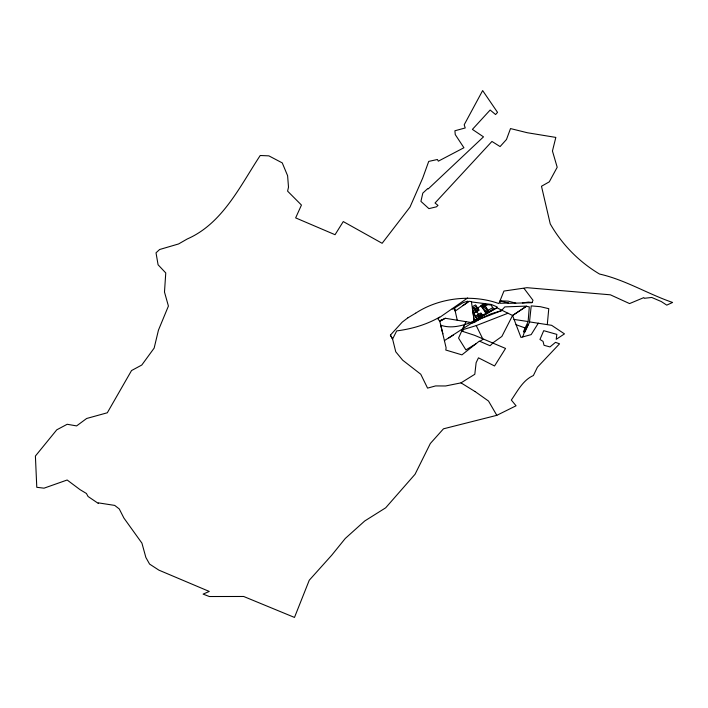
<?xml version="1.0" encoding="UTF-8"?>
<svg xmlns="http://www.w3.org/2000/svg" width="708" height="708" viewBox="0 0 708 708"><rect width="100%" height="100%" fill="white"/><g stroke="black" fill="none" stroke-linecap="round" stroke-linejoin="round"><path stroke-width="1.06" d="M547.284 324.627L548.771 308.679L540.39 306.697L531.221 305.891L529.513 321.892L551.638 325.317L564.48 333.884L556.205 339.327L556.842 334.38L543.717 330.671L539.965 339.451L543.036 341.371L544.036 345.3L549.974 346.92L555.497 342.345L559.541 343.814L537.425 367.195L533.389 375.523C522.902 380.178 517.575 391.073 511.335 400.055L516.061 405.79L496.821 415.331L443.474 428.818L430.34 443.491L415.056 474.263L385.674 507.813L364.717 520.991L345.265 538.469L331.76 555.16L309.254 580.241L294.484 617.429L243.676 596.481L209.373 596.525L203.09 594.109L209.276 591.445L158.875 570.135L149.583 564.081L145.866 557.453L141.927 543.142L123.891 518.026L119.263 508.937L114.705 505.406L98.306 502.857L98.368 503.468L88.066 496.494L86.411 493.476L80.031 489.644L67.154 480.006L44.02 488.175L36.789 487.299L35.4 456.049L56.773 429.818L67.189 424.278L76.614 425.906L86.65 418.481L107.315 412.773L131.529 370.558L141.795 365.027L154.149 348.097L158.45 330.149L168.416 306.06L164.486 292.059L165.761 272.943L158.079 264.783L156.017 252.809L159.627 249.508L178.575 243.959L187.293 238.959C222.639 223.498 240.101 185.983 260.217 155.503L268.863 155.857L282.253 162.893L287.607 175.726L288.501 187.16L287.598 191.142L301.449 205.063L295.643 217.887L335.052 234.711L343.265 221.577L382.134 243.295L409.994 207.072L422.711 178.071L428.712 161.415L437.411 159.495L438.323 161.176L463.926 147.742L455.253 134.582L454.908 130.768L465.218 127.962L464.191 124.785L482.652 90.571L497.538 112.377L495.582 114.546L490.148 110.023L472.404 129.396L483.502 136.856L428.243 188.903L427.765 188.54L422.809 193.116L420.924 201.373L428.906 208.63L436.429 206.833L437.986 205.4L435.031 202.992L491.945 141.441L500.087 146.574L506.477 139.485L510.512 128.573L527.283 132.732L555.833 137.414L552.444 151.016L557.196 167.256L549.293 181.841L541.487 186.257L550.24 223.87C561.984 244.481 579.135 261.978 599.579 274.058C625.208 279.802 647.829 293.988 672.6 302.458L666.759 305.13L661.299 301.555L651.741 297.457L644.218 298.307L643.855 297.599L629.562 303.582L610.367 294.811L526.964 287.687L503.937 291.059L498.91 303.599C472.351 293.962 439.314 297.599 415.676 313.184M529.664 321.866L524.796 332.282L523.433 331.698L528.124 321.627L529.301 306.865L526.389 306.325L512.574 315.494L501.866 336.442L493.308 342.575L490.078 345.752L479.343 341.106L461.935 354.858L445.783 350.026L446.111 347.832L440.757 325.211C453.801 329.786 467.758 323.848 479.962 318.972L474.449 322.441L471.342 323.202M445.314 318.273L439.81 321.37L439.695 320.901L445.314 318.273L471.139 322.521L496.892 307.785L512.574 315.494L520.973 337.451L522.743 336.919L525.858 327.99L527.982 324.645L524.362 332.105M500.007 300.891L509.468 303.307L531.938 302.714L533.018 300.316L524.088 288.483M464.66 324.547L458.554 338.088L465.908 349.911L475.882 343.84M444.42 340.619L462.793 328.724L465.979 321.644M538.328 323.158L531.159 334.619L522.743 336.919M501.848 310.148L504.813 306.891L526.708 306.104L512.574 315.494M467.661 297.953L437.774 318.724L439.544 320.99L442.624 319.529M407.95 317.768L402.206 322.149L390.382 335.141L392.586 339.035L395.754 351.788L402.675 360.186L420.756 374.24L427.57 388.117L435.606 385.922L445.58 385.975L461.005 382.869L474.811 374.275L476.121 362.7L478.475 357.832L494.547 365.974L505.547 348.442L474.599 335.318L461.775 331.096L462.979 331.371M452.164 309.015L454.695 308.803L455.217 311.086L454.536 308.077L463.129 302.635L467.749 301.157L468.006 302.068L455.217 311.086L457.253 320.22M462.988 305.555L469.085 301.316L471.395 301.599L474.21 320.742L496.627 307.936L497.14 306.936L491.264 304.44L471.44 301.927M462.793 328.742L475.705 320.671L502.291 310.37L490.617 313.963L477.192 320.078M448.837 337.973L453.332 335.105M479.847 341.318L482.989 339.344L476.245 325.6L463.174 329.583L462.846 331.344M407.95 317.786L415.676 313.166M473.484 307.945L476.431 306.254M474.378 309.281L477.325 307.599M475.28 310.626L478.219 308.945M481.759 306.927L484.706 305.236M473.705 312.591L478.75 309.706M487.653 304.626L483.467 307.015L482.298 305.263M482.652 308.263L485.6 306.582M483.546 309.608L486.493 307.927M484.44 310.945L487.387 309.263M475.741 317.361L481.617 313.998M492.777 307.626L486.334 311.308L487.184 312.591M478.856 315.989L481.803 314.308M485.343 312.29L488.281 310.608M439.633 317.096C426.473 324.715 411.746 328.963 396.692 330.901L392.586 339.035L390.374 335.123M476.245 325.6L508.025 313.21M522.407 302.953L528.451 302.077L532.195 302.564M508.424 303.015L500.344 303.289L500.043 302.343L499.414 302.36M501.069 300.873L508.167 301.139L515.778 303.113M513.964 319.414L527.752 321.494M515.99 324.698L525.787 328.193M461.005 382.869L475.077 391.568M475.077 391.551L488.502 401.038L496.821 415.331M476.758 311.635L478.546 314.317M476.174 311.962L472.59 306.599L475.537 304.918L479.121 310.281L473.811 313.317L475.599 315.998L480.909 312.963L482.697 315.653L479.75 317.334L477.962 314.653M439.695 320.91L442.872 333.795M472.413 308.564L474.21 320.742M474.316 321.476L474.449 322.441M483.812 303.9L480.865 305.582L486.237 313.635L489.184 311.945L483.812 303.9M484.184 304.183L473.378 310.352L474.033 314.786L476.599 318.635L493.626 308.909L491.06 305.06L484.184 304.183"/></g></svg>
